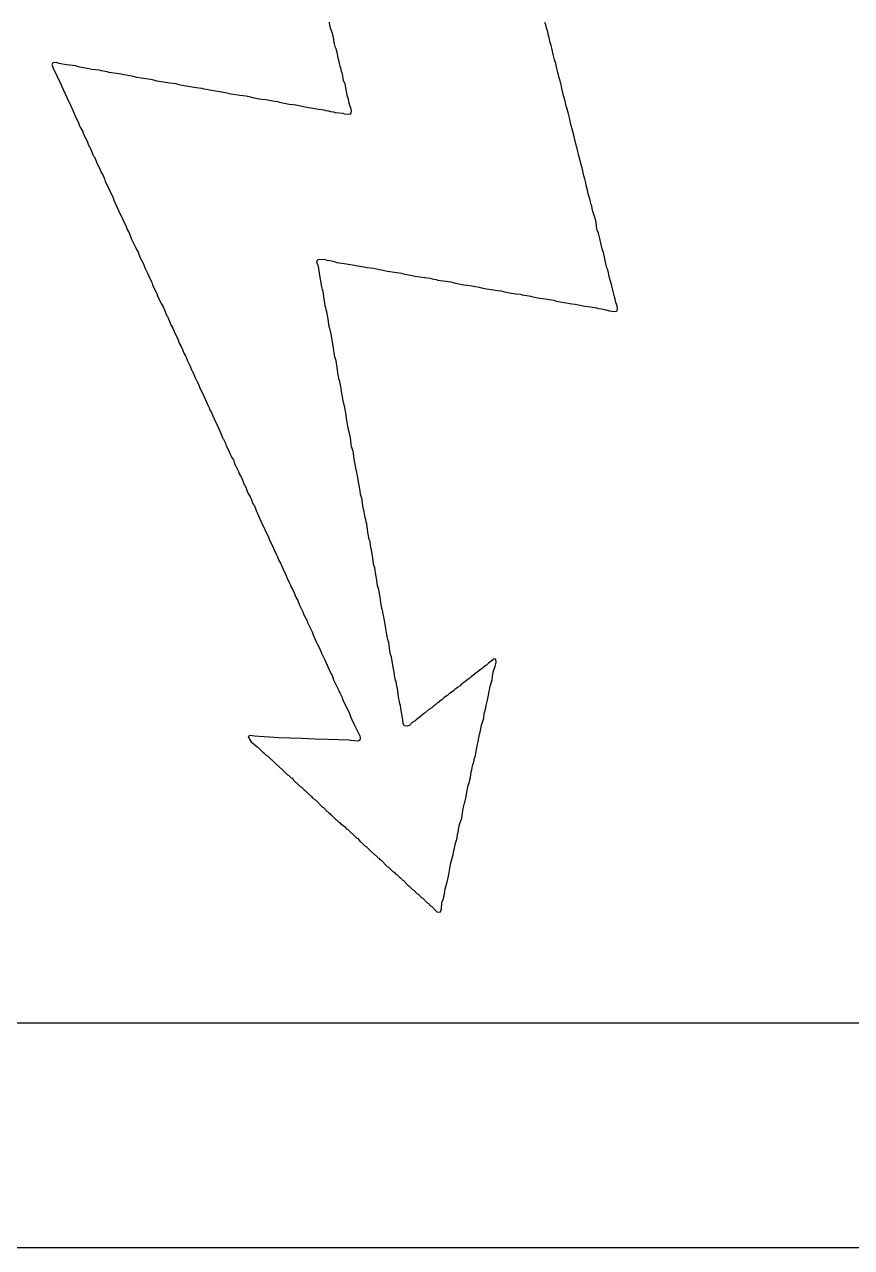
# Model space of a CAD drawing. Header units: inches. Extents: x -3 to 195, y 0 to 199.
# Drawn here: x 1.3907 to 1.4722, y 1.0504 to 1.1709 of the extents above; entities that cross this region are included whole.
import ezdxf

# ---------------------------------------------------------------- set-up
doc = ezdxf.new("R2010")
doc.units = ezdxf.units.IN
doc.header["$MEASUREMENT"] = 0
doc.layers.add('Bottom Overlay', color=54, linetype='Continuous')

msp = doc.modelspace()

# ---------------------------------------------------------------- linework, layer by layer
at = {"layer": 'Bottom Overlay'}
for p, q in [((1.42069, 1.17115), (1.42073, 1.17084)), ((1.44203, 1.17089), (1.44196, 1.17113)), ((1.42073, 1.17084), (1.42082, 1.17049)), ((1.42082, 1.17049), (1.42091, 1.17027)), ((1.42091, 1.17027), (1.42104, 1.16982)), ((1.42104, 1.16982), (1.42111, 1.1694)), ((1.44212, 1.17058), (1.44203, 1.17089)), ((1.44223, 1.1702), (1.44212, 1.17058)), ((1.44232, 1.16985), (1.44223, 1.1702)), ((1.44236, 1.16963), (1.44232, 1.16985)), ((1.42111, 1.1694), (1.42115, 1.16918)), ((1.42115, 1.16918), (1.4212, 1.16901)), ((1.4212, 1.16901), (1.42126, 1.16876)), ((1.42126, 1.16876), (1.42135, 1.16854)), ((1.4424, 1.16945), (1.44236, 1.16963)), ((1.44247, 1.16916), (1.4424, 1.16945)), ((1.44256, 1.16885), (1.44247, 1.16916)), ((1.44267, 1.16847), (1.44256, 1.16885)), ((1.42135, 1.16854), (1.42144, 1.16819)), ((1.42144, 1.16819), (1.42151, 1.16781)), ((1.42151, 1.16781), (1.42155, 1.16763)), ((1.42155, 1.16763), (1.4216, 1.16741)), ((1.4216, 1.16741), (1.42169, 1.16706)), ((1.44278, 1.16797), (1.44267, 1.16847)), ((1.44291, 1.16743), (1.44278, 1.16797)), ((1.44302, 1.16706), (1.44291, 1.16743)), ((1.39344, 1.16715), (1.39337, 1.16695)), ((1.39337, 1.16695), (1.39342, 1.16681)), ((1.39342, 1.16681), (1.39353, 1.16653)), ((1.39379, 1.16719), (1.39344, 1.16715)), ((1.39353, 1.16653), (1.39386, 1.16588)), ((1.39408, 1.16708), (1.39379, 1.16719)), ((1.39426, 1.16704), (1.39408, 1.16708)), ((1.39461, 1.16699), (1.39426, 1.16704)), ((1.39484, 1.16695), (1.39461, 1.16699)), ((1.3957, 1.16684), (1.39484, 1.16695)), ((1.39588, 1.16679), (1.3957, 1.16684)), ((1.39612, 1.16673), (1.39588, 1.16679)), ((1.397, 1.16655), (1.39612, 1.16673)), ((1.39727, 1.1665), (1.397, 1.16655)), ((1.39767, 1.16646), (1.39727, 1.1665)), ((1.39802, 1.16642), (1.39767, 1.16646)), ((1.39824, 1.16637), (1.39802, 1.16642)), ((1.3986, 1.16628), (1.39824, 1.16637)), ((1.39882, 1.16624), (1.3986, 1.16628)), ((1.399, 1.16619), (1.39882, 1.16624)), ((1.40019, 1.16602), (1.399, 1.16619)), ((1.42169, 1.16706), (1.42175, 1.16681)), ((1.42175, 1.16681), (1.4218, 1.16664)), ((1.4218, 1.16664), (1.42188, 1.16633)), ((1.42188, 1.16633), (1.42193, 1.16615)), ((1.44311, 1.1667), (1.44302, 1.16706)), ((1.44318, 1.16633), (1.44311, 1.1667)), ((1.44322, 1.16615), (1.44318, 1.16633)), ((1.39386, 1.16588), (1.39391, 1.16571)), ((1.39391, 1.16571), (1.39422, 1.16513)), ((1.39422, 1.16513), (1.39435, 1.16482)), ((1.40046, 1.16597), (1.40019, 1.16602)), ((1.40068, 1.16593), (1.40046, 1.16597)), ((1.40105, 1.16586), (1.40068, 1.16593)), ((1.40123, 1.16582), (1.40105, 1.16586)), ((1.40128, 1.16582), (1.40123, 1.16582)), ((1.40139, 1.1658), (1.40128, 1.16582)), ((1.40174, 1.16571), (1.40139, 1.1658)), ((1.40216, 1.16564), (1.40174, 1.16571)), ((1.40309, 1.16551), (1.40216, 1.16564)), ((1.40327, 1.16546), (1.40309, 1.16551)), ((1.40351, 1.1654), (1.40327, 1.16546)), ((1.40369, 1.16535), (1.40351, 1.1654)), ((1.40395, 1.16531), (1.40369, 1.16535)), ((1.405, 1.16515), (1.40395, 1.16531)), ((1.40561, 1.16507), (1.405, 1.16515)), ((1.40579, 1.16502), (1.40561, 1.16507)), ((1.40604, 1.16495), (1.40579, 1.16502)), ((1.42193, 1.16615), (1.422, 1.16586)), ((1.422, 1.16586), (1.42204, 1.1656)), ((1.42204, 1.1656), (1.42208, 1.16542)), ((1.42208, 1.16542), (1.42222, 1.16507)), ((1.42222, 1.16507), (1.42226, 1.16489)), ((1.44331, 1.16584), (1.44322, 1.16615)), ((1.44336, 1.16566), (1.44331, 1.16584)), ((1.44351, 1.16515), (1.44336, 1.16566)), ((1.44364, 1.16449), (1.44351, 1.16515)), ((1.39435, 1.16482), (1.39446, 1.16453)), ((1.39446, 1.16453), (1.3947, 1.16403)), ((1.3947, 1.16403), (1.39484, 1.16372)), ((1.40621, 1.16491), (1.40604, 1.16495)), ((1.40679, 1.16482), (1.40621, 1.16491)), ((1.40759, 1.16469), (1.40679, 1.16482)), ((1.40814, 1.16462), (1.40759, 1.16469)), ((1.40838, 1.16456), (1.40814, 1.16462)), ((1.40856, 1.16451), (1.40838, 1.16456)), ((1.40878, 1.16447), (1.40856, 1.16451)), ((1.40905, 1.16442), (1.40878, 1.16447)), ((1.40993, 1.16429), (1.40905, 1.16442)), ((1.41046, 1.1642), (1.40993, 1.16429)), ((1.41099, 1.16407), (1.41046, 1.1642)), ((1.41122, 1.16403), (1.41099, 1.16407)), ((1.41172, 1.16396), (1.41122, 1.16403)), ((1.4119, 1.16391), (1.41172, 1.16396)), ((1.4125, 1.16385), (1.4119, 1.16391)), ((1.41294, 1.16376), (1.4125, 1.16385)), ((1.42226, 1.16489), (1.4223, 1.16467)), ((1.4223, 1.16467), (1.42239, 1.16414)), ((1.42239, 1.16414), (1.42244, 1.16396)), ((1.42244, 1.16396), (1.42255, 1.16358)), ((1.44371, 1.1642), (1.44364, 1.16449)), ((1.44375, 1.16403), (1.44371, 1.1642)), ((1.44395, 1.16338), (1.44375, 1.16403)), ((1.39484, 1.16372), (1.39519, 1.16296)), ((1.39519, 1.16296), (1.39545, 1.16239)), ((1.4133, 1.16367), (1.41294, 1.16376)), ((1.41363, 1.1636), (1.4133, 1.16367)), ((1.4138, 1.16356), (1.41363, 1.1636)), ((1.4144, 1.16349), (1.4138, 1.16356)), ((1.41535, 1.16334), (1.4144, 1.16349)), ((1.41566, 1.16329), (1.41535, 1.16334)), ((1.41584, 1.16325), (1.41566, 1.16329)), ((1.41609, 1.16318), (1.41584, 1.16325)), ((1.41626, 1.16314), (1.41609, 1.16318)), ((1.41675, 1.16305), (1.41626, 1.16314)), ((1.41715, 1.16301), (1.41675, 1.16305)), ((1.41741, 1.16296), (1.41715, 1.16301)), ((1.41786, 1.16287), (1.41741, 1.16296)), ((1.41803, 1.16283), (1.41786, 1.16287)), ((1.41848, 1.16274), (1.41803, 1.16283)), ((1.4189, 1.16267), (1.41848, 1.16274)), ((1.41907, 1.16263), (1.4189, 1.16267)), ((1.41967, 1.16256), (1.41907, 1.16263)), ((1.4202, 1.16248), (1.41967, 1.16256)), ((1.42255, 1.16358), (1.42261, 1.16334)), ((1.42261, 1.16334), (1.4227, 1.16298)), ((1.4227, 1.16298), (1.42281, 1.16261)), ((1.42281, 1.16261), (1.42286, 1.16243)), ((1.44406, 1.16287), (1.44395, 1.16338)), ((1.44411, 1.1627), (1.44406, 1.16287)), ((1.44429, 1.16212), (1.44411, 1.1627)), ((1.39545, 1.16239), (1.39563, 1.16199)), ((1.39563, 1.16199), (1.39599, 1.16124)), ((1.42038, 1.16243), (1.4202, 1.16248)), ((1.42067, 1.16237), (1.42038, 1.16243)), ((1.42084, 1.16232), (1.42067, 1.16237)), ((1.42115, 1.16228), (1.42084, 1.16232)), ((1.42133, 1.16223), (1.42115, 1.16228)), ((1.42164, 1.16219), (1.42133, 1.16223)), ((1.42208, 1.16214), (1.42164, 1.16219)), ((1.42222, 1.1621), (1.42208, 1.16214)), ((1.42257, 1.16206), (1.42222, 1.1621)), ((1.42275, 1.1621), (1.42257, 1.16206)), ((1.42281, 1.16217), (1.42275, 1.1621)), ((1.42286, 1.16243), (1.42281, 1.16217)), ((1.44442, 1.16159), (1.44429, 1.16212)), ((1.44451, 1.16106), (1.44442, 1.16159)), ((1.39599, 1.16124), (1.3961, 1.16095)), ((1.3961, 1.16095), (1.39616, 1.16079)), ((1.39616, 1.16079), (1.39638, 1.16044)), ((1.39638, 1.16044), (1.39645, 1.1602)), ((1.39645, 1.1602), (1.39654, 1.15997)), ((1.4446, 1.16075), (1.44451, 1.16106)), ((1.44471, 1.16037), (1.4446, 1.16075)), ((1.44479, 1.16002), (1.44471, 1.16037)), ((1.39654, 1.15997), (1.39683, 1.15942)), ((1.39683, 1.15942), (1.39694, 1.15913)), ((1.39694, 1.15913), (1.39703, 1.15891)), ((1.44486, 1.15973), (1.44479, 1.16002)), ((1.44504, 1.15902), (1.44486, 1.15973)), ((1.44513, 1.15871), (1.44504, 1.15902)), ((1.39703, 1.15891), (1.39709, 1.15885)), ((1.39709, 1.15885), (1.39714, 1.15876)), ((1.39714, 1.15876), (1.39727, 1.15845)), ((1.39727, 1.15845), (1.39742, 1.15803)), ((1.39742, 1.15803), (1.39754, 1.15792)), ((1.39754, 1.15792), (1.39767, 1.15761)), ((1.44517, 1.15854), (1.44513, 1.15871)), ((1.44524, 1.15829), (1.44517, 1.15854)), ((1.44528, 1.15807), (1.44524, 1.15829)), ((1.44535, 1.15778), (1.44528, 1.15807)), ((1.44539, 1.15761), (1.44535, 1.15778)), ((1.39767, 1.15761), (1.39782, 1.15719)), ((1.39782, 1.15719), (1.39811, 1.15663)), ((1.39811, 1.15663), (1.39822, 1.15634)), ((1.44557, 1.15699), (1.44539, 1.15761)), ((1.44561, 1.15681), (1.44557, 1.15699)), ((1.4457, 1.1565), (1.44561, 1.15681)), ((1.39822, 1.15634), (1.39838, 1.1561)), ((1.39838, 1.1561), (1.39855, 1.1557)), ((1.39855, 1.1557), (1.39862, 1.15546)), ((1.39862, 1.15546), (1.39882, 1.15508)), ((1.44575, 1.15619), (1.4457, 1.1565)), ((1.44579, 1.15601), (1.44575, 1.15619)), ((1.44588, 1.1557), (1.44579, 1.15601)), ((1.44599, 1.15533), (1.44588, 1.1557)), ((1.39882, 1.15508), (1.39904, 1.1546)), ((1.39904, 1.1546), (1.39939, 1.15384)), ((1.44603, 1.1551), (1.44599, 1.15533)), ((1.44614, 1.1546), (1.44603, 1.1551)), ((1.44623, 1.15424), (1.44614, 1.1546)), ((1.44632, 1.15393), (1.44623, 1.15424)), ((1.39939, 1.15384), (1.39948, 1.15362)), ((1.39948, 1.15362), (1.39959, 1.15333)), ((1.39959, 1.15333), (1.39993, 1.1526)), ((1.44637, 1.15375), (1.44632, 1.15393)), ((1.44645, 1.15344), (1.44637, 1.15375)), ((1.44652, 1.1532), (1.44645, 1.15344)), ((1.44657, 1.15302), (1.44652, 1.1532)), ((1.44661, 1.1528), (1.44657, 1.15302)), ((1.39993, 1.1526), (1.40032, 1.15176)), ((1.40032, 1.15176), (1.40068, 1.15101)), ((1.44668, 1.15251), (1.44661, 1.1528)), ((1.4469, 1.15181), (1.44668, 1.15251)), ((1.44699, 1.15145), (1.4469, 1.15181)), ((1.40068, 1.15101), (1.40079, 1.15072)), ((1.40079, 1.15072), (1.40099, 1.15039)), ((1.44703, 1.15101), (1.44699, 1.15145)), ((1.44712, 1.15066), (1.44703, 1.15101)), ((1.44723, 1.15037), (1.44712, 1.15066)), ((1.40099, 1.15039), (1.40119, 1.14984)), ((1.40119, 1.14984), (1.40152, 1.14919)), ((1.44736, 1.14984), (1.44723, 1.15037)), ((1.44745, 1.14939), (1.44736, 1.14984)), ((1.44763, 1.14869), (1.44745, 1.14939)), ((1.40152, 1.14919), (1.40163, 1.14891)), ((1.40163, 1.14891), (1.4017, 1.14875)), ((1.4017, 1.14875), (1.40187, 1.14849)), ((1.40187, 1.14849), (1.40207, 1.14793)), ((1.44772, 1.14846), (1.44763, 1.14869)), ((1.44776, 1.14829), (1.44772, 1.14846)), ((1.44783, 1.148), (1.44776, 1.14829)), ((1.40207, 1.14793), (1.40232, 1.14747)), ((1.40232, 1.14747), (1.40241, 1.14725)), ((1.40241, 1.14725), (1.40252, 1.14696)), ((1.40252, 1.14696), (1.4028, 1.14641)), ((1.41949, 1.14751), (1.41954, 1.14769)), ((1.41954, 1.14733), (1.41949, 1.14751)), ((1.41954, 1.14769), (1.4196, 1.14776)), ((1.41965, 1.14709), (1.41954, 1.14733)), ((1.4196, 1.14776), (1.41978, 1.1478)), ((1.41969, 1.14665), (1.41965, 1.14709)), ((1.41978, 1.1478), (1.42031, 1.14776)), ((1.42031, 1.14776), (1.42045, 1.14771)), ((1.42045, 1.14771), (1.42076, 1.14767)), ((1.42076, 1.14767), (1.42104, 1.1476)), ((1.42104, 1.1476), (1.42129, 1.14753)), ((1.42129, 1.14753), (1.42146, 1.14749)), ((1.42146, 1.14749), (1.42239, 1.14736)), ((1.42239, 1.14736), (1.42257, 1.14731)), ((1.42257, 1.14731), (1.42299, 1.14725)), ((1.42299, 1.14725), (1.42352, 1.14716)), ((1.42352, 1.14716), (1.4237, 1.14711)), ((1.4237, 1.14711), (1.42392, 1.14707)), ((1.42392, 1.14707), (1.42445, 1.14698)), ((1.42445, 1.14698), (1.42505, 1.14691)), ((1.42505, 1.14691), (1.42523, 1.14687)), ((1.44787, 1.14782), (1.44783, 1.148)), ((1.44792, 1.14751), (1.44787, 1.14782)), ((1.448, 1.1472), (1.44792, 1.14751)), ((1.44807, 1.14696), (1.448, 1.1472)), ((1.44816, 1.14674), (1.44807, 1.14696)), ((1.4028, 1.14641), (1.40291, 1.14612)), ((1.40291, 1.14612), (1.40316, 1.14565)), ((1.41974, 1.14643), (1.41969, 1.14665)), ((1.4198, 1.14601), (1.41974, 1.14643)), ((1.41985, 1.14583), (1.4198, 1.14601)), ((1.41998, 1.14508), (1.41985, 1.14583)), ((1.42523, 1.14687), (1.42565, 1.1468)), ((1.42565, 1.1468), (1.42587, 1.14676)), ((1.42587, 1.14676), (1.4264, 1.14663)), ((1.4264, 1.14663), (1.42667, 1.14658)), ((1.42667, 1.14658), (1.42782, 1.14641)), ((1.42782, 1.14641), (1.42799, 1.14636)), ((1.42799, 1.14636), (1.42888, 1.14618)), ((1.42888, 1.14618), (1.42914, 1.14614)), ((1.42914, 1.14614), (1.43061, 1.14592)), ((1.43061, 1.14592), (1.43083, 1.14587)), ((1.43083, 1.14587), (1.431, 1.14583)), ((1.431, 1.14583), (1.43123, 1.14579)), ((1.43123, 1.14579), (1.4314, 1.14574)), ((1.4314, 1.14574), (1.43162, 1.1457)), ((1.43162, 1.1457), (1.43222, 1.14563)), ((1.44823, 1.14645), (1.44816, 1.14674)), ((1.44827, 1.14627), (1.44823, 1.14645)), ((1.44831, 1.14596), (1.44827, 1.14627)), ((1.44851, 1.14532), (1.44831, 1.14596)), ((1.40316, 1.14565), (1.40325, 1.14543)), ((1.40325, 1.14543), (1.40329, 1.14525)), ((1.40329, 1.14525), (1.40369, 1.14441)), ((1.42005, 1.14483), (1.41998, 1.14508)), ((1.42009, 1.14461), (1.42005, 1.14483)), ((1.42014, 1.14435), (1.42009, 1.14461)), ((1.43222, 1.14563), (1.43269, 1.14556)), ((1.43269, 1.14556), (1.43291, 1.14552)), ((1.43291, 1.14552), (1.43315, 1.14545)), ((1.43315, 1.14545), (1.43346, 1.14536)), ((1.43346, 1.14536), (1.43377, 1.14532)), ((1.43377, 1.14532), (1.43395, 1.14528)), ((1.43395, 1.14528), (1.43455, 1.14521)), ((1.43455, 1.14521), (1.43512, 1.14512)), ((1.43512, 1.14512), (1.43548, 1.14503)), ((1.43548, 1.14503), (1.43572, 1.14497)), ((1.43572, 1.14497), (1.43603, 1.14492)), ((1.43603, 1.14492), (1.43621, 1.14488)), ((1.43621, 1.14488), (1.43667, 1.14481)), ((1.43667, 1.14481), (1.43689, 1.14477)), ((1.43689, 1.14477), (1.43725, 1.14472)), ((1.43725, 1.14472), (1.43764, 1.14468)), ((1.43764, 1.14468), (1.43787, 1.14463)), ((1.43787, 1.14463), (1.43804, 1.14459)), ((1.43804, 1.14459), (1.43829, 1.14452)), ((1.43829, 1.14452), (1.43846, 1.14448)), ((1.44867, 1.14463), (1.44851, 1.14532)), ((1.4488, 1.1441), (1.44867, 1.14463)), ((1.40369, 1.14441), (1.40378, 1.14419)), ((1.40378, 1.14419), (1.40413, 1.14344)), ((1.40413, 1.14344), (1.40435, 1.14304)), ((1.42027, 1.14346), (1.42014, 1.14435)), ((1.42031, 1.1432), (1.42027, 1.14346)), ((1.43846, 1.14448), (1.43908, 1.14439)), ((1.43908, 1.14439), (1.43953, 1.14435)), ((1.43953, 1.14435), (1.4397, 1.1443)), ((1.4397, 1.1443), (1.44017, 1.14424)), ((1.44017, 1.14424), (1.44052, 1.14415)), ((1.44052, 1.14415), (1.44077, 1.14408)), ((1.44077, 1.14408), (1.44108, 1.14404)), ((1.44108, 1.14404), (1.44125, 1.14399)), ((1.44125, 1.14399), (1.44176, 1.14393)), ((1.44176, 1.14393), (1.44282, 1.14375)), ((1.44282, 1.14375), (1.44307, 1.14368)), ((1.44307, 1.14368), (1.44325, 1.14364)), ((1.44325, 1.14364), (1.44386, 1.14355)), ((1.44386, 1.14355), (1.44462, 1.14342)), ((1.44462, 1.14342), (1.44493, 1.14337)), ((1.44493, 1.14337), (1.4451, 1.14333)), ((1.4451, 1.14333), (1.44588, 1.14317)), ((1.44887, 1.14386), (1.4488, 1.1441)), ((1.44893, 1.14353), (1.44887, 1.14386)), ((1.44907, 1.14322), (1.44893, 1.14353)), ((1.40435, 1.14304), (1.40449, 1.14273)), ((1.40449, 1.14273), (1.4046, 1.14244)), ((1.4046, 1.14244), (1.40469, 1.14222)), ((1.40469, 1.14222), (1.40475, 1.14216)), ((1.40475, 1.14216), (1.40493, 1.14176)), ((1.42036, 1.14302), (1.42031, 1.1432)), ((1.4204, 1.1428), (1.42036, 1.14302)), ((1.42045, 1.14262), (1.4204, 1.1428)), ((1.4206, 1.14193), (1.42045, 1.14262)), ((1.44588, 1.14317), (1.44648, 1.14311)), ((1.44648, 1.14311), (1.44665, 1.14306)), ((1.44665, 1.14306), (1.44703, 1.143)), ((1.44703, 1.143), (1.44725, 1.14295)), ((1.44725, 1.14295), (1.44752, 1.14291)), ((1.44752, 1.14291), (1.44796, 1.14282)), ((1.44796, 1.14282), (1.44831, 1.14273)), ((1.44831, 1.14273), (1.44854, 1.14269)), ((1.44854, 1.14269), (1.44896, 1.14266)), ((1.44896, 1.14266), (1.44907, 1.14273)), ((1.44911, 1.14291), (1.44907, 1.14322)), ((1.44907, 1.14273), (1.44911, 1.14291)), ((1.40493, 1.14176), (1.40508, 1.14134)), ((1.40508, 1.14134), (1.40528, 1.141)), ((1.40528, 1.141), (1.40537, 1.14078)), ((1.42064, 1.14162), (1.4206, 1.14193)), ((1.42069, 1.14118), (1.42064, 1.14162)), ((1.42078, 1.14083), (1.42069, 1.14118)), ((1.40537, 1.14078), (1.40548, 1.1405)), ((1.40548, 1.1405), (1.40577, 1.13994)), ((1.40577, 1.13994), (1.40592, 1.13952)), ((1.42084, 1.14058), (1.42078, 1.14083)), ((1.42089, 1.14041), (1.42084, 1.14058)), ((1.42111, 1.13908), (1.42089, 1.14041)), ((1.40592, 1.13952), (1.40612, 1.13919)), ((1.40612, 1.13919), (1.40623, 1.1389)), ((1.40623, 1.1389), (1.40637, 1.13855)), ((1.40637, 1.13855), (1.40657, 1.13822)), ((1.42118, 1.13853), (1.42111, 1.13908)), ((1.42126, 1.13817), (1.42118, 1.13853)), ((1.40657, 1.13822), (1.40672, 1.13779)), ((1.40672, 1.13779), (1.40697, 1.13733)), ((1.40697, 1.13733), (1.40712, 1.13691)), ((1.42138, 1.13779), (1.42126, 1.13817)), ((1.42151, 1.13691), (1.42138, 1.13779)), ((1.40712, 1.13691), (1.40721, 1.13669)), ((1.40721, 1.13669), (1.40728, 1.13662)), ((1.40728, 1.13662), (1.4075, 1.13613)), ((1.4075, 1.13613), (1.40761, 1.13585)), ((1.42155, 1.13656), (1.42151, 1.13691)), ((1.4216, 1.13629), (1.42155, 1.13656)), ((1.42166, 1.136), (1.4216, 1.13629)), ((1.40761, 1.13585), (1.40767, 1.13578)), ((1.40767, 1.13578), (1.40772, 1.13569)), ((1.40772, 1.13569), (1.40785, 1.13538)), ((1.40785, 1.13538), (1.40796, 1.13509)), ((1.40796, 1.13509), (1.40825, 1.13454)), ((1.42173, 1.13576), (1.42166, 1.136)), ((1.42182, 1.1354), (1.42173, 1.13576)), ((1.42186, 1.13514), (1.42182, 1.1354)), ((1.42191, 1.13478), (1.42186, 1.13514)), ((1.40825, 1.13454), (1.40836, 1.13425)), ((1.40836, 1.13425), (1.40874, 1.13343)), ((1.422, 1.13425), (1.42191, 1.13478)), ((1.42204, 1.13408), (1.422, 1.13425)), ((1.42208, 1.13381), (1.42204, 1.13408)), ((1.42213, 1.13363), (1.42208, 1.13381)), ((1.40874, 1.13343), (1.40885, 1.13315)), ((1.40885, 1.13315), (1.40894, 1.13292)), ((1.40894, 1.13292), (1.409, 1.13286)), ((1.409, 1.13286), (1.40905, 1.13277)), ((1.40905, 1.13277), (1.40922, 1.13237)), ((1.42217, 1.13341), (1.42213, 1.13363)), ((1.42222, 1.13323), (1.42217, 1.13341)), ((1.42226, 1.13301), (1.42222, 1.13323)), ((1.42235, 1.13248), (1.42226, 1.13301)), ((1.42239, 1.13213), (1.42235, 1.13248)), ((1.40922, 1.13237), (1.40931, 1.13215)), ((1.40931, 1.13215), (1.40936, 1.13206)), ((1.40936, 1.13206), (1.40967, 1.1314)), ((1.40967, 1.1314), (1.41006, 1.13056)), ((1.42246, 1.13171), (1.42239, 1.13213)), ((1.4225, 1.13153), (1.42246, 1.13171)), ((1.42255, 1.13122), (1.4225, 1.13153)), ((1.41006, 1.13056), (1.41022, 1.13014)), ((1.41022, 1.13014), (1.41029, 1.13007)), ((1.41029, 1.13007), (1.41046, 1.12967)), ((1.42261, 1.13098), (1.42255, 1.13122)), ((1.42266, 1.1308), (1.42261, 1.13098)), ((1.42273, 1.13051), (1.42266, 1.1308)), ((1.42277, 1.13038), (1.42273, 1.13051)), ((1.42281, 1.12998), (1.42277, 1.13038)), ((1.41046, 1.12967), (1.41053, 1.12943)), ((1.41053, 1.12943), (1.41075, 1.12907)), ((1.41075, 1.12907), (1.41095, 1.12861)), ((1.42286, 1.12954), (1.42281, 1.12998)), ((1.4229, 1.12936), (1.42286, 1.12954)), ((1.42299, 1.12905), (1.4229, 1.12936)), ((1.42304, 1.12887), (1.42299, 1.12905)), ((1.42308, 1.12874), (1.42304, 1.12887)), ((1.41095, 1.12861), (1.41104, 1.12839)), ((1.41104, 1.12839), (1.41108, 1.1283)), ((1.41108, 1.1283), (1.41126, 1.12803)), ((1.41126, 1.12803), (1.41133, 1.12779)), ((1.41133, 1.12779), (1.41146, 1.12744)), ((1.42312, 1.1283), (1.42308, 1.12874)), ((1.42317, 1.12812), (1.42312, 1.1283)), ((1.42335, 1.12706), (1.42317, 1.12812)), ((1.41146, 1.12744), (1.41153, 1.12737)), ((1.41153, 1.12737), (1.41157, 1.12728)), ((1.41157, 1.12728), (1.41175, 1.12688)), ((1.41175, 1.12688), (1.41183, 1.12666)), ((1.41183, 1.12666), (1.41201, 1.12635)), ((1.42341, 1.12682), (1.42335, 1.12706)), ((1.42346, 1.12664), (1.42341, 1.12682)), ((1.42354, 1.12611), (1.42346, 1.12664)), ((1.41201, 1.12635), (1.41214, 1.12604)), ((1.41214, 1.12604), (1.4123, 1.12562)), ((1.4123, 1.12562), (1.41237, 1.12555)), ((1.41237, 1.12555), (1.4125, 1.12524)), ((1.4125, 1.12524), (1.41261, 1.12496)), ((1.42361, 1.12569), (1.42354, 1.12611)), ((1.42366, 1.12551), (1.42361, 1.12569)), ((1.42374, 1.12498), (1.42366, 1.12551)), ((1.41261, 1.12496), (1.4127, 1.12473)), ((1.4127, 1.12473), (1.4129, 1.1244)), ((1.4129, 1.1244), (1.41299, 1.12418)), ((1.41299, 1.12418), (1.4131, 1.12389)), ((1.42379, 1.12467), (1.42374, 1.12498)), ((1.42385, 1.12442), (1.42379, 1.12467)), ((1.4239, 1.12425), (1.42385, 1.12442)), ((1.42399, 1.12381), (1.4239, 1.12425)), ((1.4131, 1.12389), (1.41319, 1.12367)), ((1.41319, 1.12367), (1.4133, 1.12356)), ((1.4133, 1.12356), (1.41343, 1.12325)), ((1.41343, 1.12325), (1.41354, 1.12296)), ((1.41354, 1.12296), (1.41363, 1.12274)), ((1.42405, 1.12325), (1.42399, 1.12381)), ((1.4241, 1.12307), (1.42405, 1.12325)), ((1.42419, 1.12254), (1.4241, 1.12307)), ((1.41363, 1.12274), (1.41396, 1.12201)), ((1.41396, 1.12201), (1.41436, 1.12117)), ((1.42423, 1.12237), (1.42419, 1.12254)), ((1.4243, 1.12212), (1.42423, 1.12237)), ((1.42434, 1.1219), (1.4243, 1.12212)), ((1.42439, 1.12172), (1.42434, 1.1219)), ((1.42443, 1.12146), (1.42439, 1.12172)), ((1.41436, 1.12117), (1.41471, 1.12042)), ((1.41471, 1.12042), (1.41482, 1.12013)), ((1.4245, 1.12091), (1.42443, 1.12146)), ((1.42454, 1.12073), (1.4245, 1.12091)), ((1.42463, 1.1202), (1.42454, 1.12073)), ((1.41482, 1.12013), (1.41511, 1.11958)), ((1.41511, 1.11958), (1.41527, 1.11916)), ((1.42472, 1.11998), (1.42463, 1.1202)), ((1.42476, 1.11962), (1.42472, 1.11998)), ((1.42481, 1.11944), (1.42476, 1.11962)), ((1.42485, 1.11913), (1.42481, 1.11944)), ((1.41527, 1.11916), (1.41551, 1.11869)), ((1.41551, 1.11869), (1.4156, 1.11847)), ((1.4156, 1.11847), (1.41571, 1.11818)), ((1.41571, 1.11818), (1.41591, 1.11785)), ((1.42489, 1.11896), (1.42485, 1.11913)), ((1.42498, 1.11834), (1.42489, 1.11896)), ((1.42507, 1.11781), (1.42498, 1.11834)), ((1.41591, 1.11785), (1.416, 1.11763)), ((1.416, 1.11763), (1.41611, 1.11734)), ((1.41611, 1.11734), (1.41639, 1.11679)), ((1.41639, 1.11679), (1.41655, 1.11637)), ((1.42514, 1.11756), (1.42507, 1.11781)), ((1.42518, 1.11739), (1.42514, 1.11756)), ((1.42523, 1.11716), (1.42518, 1.11739)), ((1.42527, 1.1169), (1.42523, 1.11716)), ((1.42538, 1.11617), (1.42527, 1.1169)), ((1.41655, 1.11637), (1.41679, 1.1159)), ((1.41679, 1.1159), (1.41688, 1.11568)), ((1.41688, 1.11568), (1.41693, 1.1155)), ((1.42547, 1.11564), (1.42538, 1.11617)), ((1.42551, 1.11546), (1.42547, 1.11564)), ((1.41693, 1.1155), (1.4171, 1.11524)), ((1.4171, 1.11524), (1.41724, 1.11493)), ((1.41724, 1.11493), (1.41739, 1.11451)), ((1.41739, 1.11451), (1.41759, 1.11418)), ((1.42558, 1.11522), (1.42551, 1.11546)), ((1.42563, 1.11504), (1.42558, 1.11522)), ((1.42571, 1.11455), (1.42563, 1.11504)), ((1.42576, 1.1142), (1.42571, 1.11455)), ((1.41759, 1.11418), (1.41777, 1.11373)), ((1.41777, 1.11373), (1.41808, 1.11307)), ((1.42589, 1.1134), (1.42576, 1.1142)), ((1.42598, 1.11305), (1.42589, 1.1134)), ((1.41808, 1.11307), (1.41819, 1.11278)), ((1.41819, 1.11278), (1.41848, 1.11223)), ((1.41848, 1.11223), (1.41856, 1.11201)), ((1.41856, 1.11201), (1.41901, 1.11108)), ((1.42602, 1.11283), (1.42598, 1.11305)), ((1.42607, 1.11256), (1.42602, 1.11283)), ((1.42611, 1.11238), (1.42607, 1.11256)), ((1.4262, 1.11185), (1.42611, 1.11238)), ((1.41901, 1.11108), (1.41912, 1.11079)), ((1.41912, 1.11079), (1.41936, 1.11028)), ((1.42625, 1.11163), (1.4262, 1.11185)), ((1.42638, 1.11083), (1.42625, 1.11163)), ((1.42642, 1.11066), (1.42638, 1.11083)), ((1.41936, 1.11028), (1.41947, 1.10999)), ((1.41947, 1.10999), (1.41956, 1.10977)), ((1.41956, 1.10977), (1.41963, 1.1097)), ((1.41963, 1.1097), (1.4198, 1.10931)), ((1.42651, 1.11021), (1.42642, 1.11066)), ((1.42656, 1.11004), (1.42651, 1.11021)), ((1.4266, 1.10977), (1.42656, 1.11004)), ((1.42667, 1.10922), (1.4266, 1.10977)), ((1.4198, 1.10931), (1.41989, 1.10909)), ((1.41989, 1.10909), (1.41994, 1.109)), ((1.41994, 1.109), (1.42025, 1.10833)), ((1.42675, 1.10886), (1.42667, 1.10922)), ((1.42682, 1.10862), (1.42675, 1.10886)), ((1.42695, 1.10778), (1.42682, 1.10862)), ((1.43687, 1.1084), (1.43674, 1.10827)), ((1.43705, 1.10844), (1.43687, 1.1084)), ((1.43711, 1.10838), (1.43705, 1.10844)), ((1.43716, 1.10811), (1.43711, 1.10838)), ((1.42025, 1.10833), (1.4206, 1.10758)), ((1.4206, 1.10758), (1.42078, 1.10714)), ((1.42709, 1.10712), (1.42695, 1.10778)), ((1.43567, 1.10742), (1.43528, 1.10712)), ((1.43576, 1.10747), (1.43567, 1.10742)), ((1.43587, 1.10758), (1.43576, 1.10747)), ((1.43612, 1.10778), (1.43587, 1.10758)), ((1.43621, 1.10782), (1.43612, 1.10778)), ((1.43641, 1.10802), (1.43621, 1.10782)), ((1.43665, 1.10822), (1.43641, 1.10802)), ((1.43674, 1.10827), (1.43665, 1.10822)), ((1.43687, 1.10712), (1.43691, 1.10734)), ((1.43691, 1.10734), (1.43705, 1.10769)), ((1.43705, 1.10769), (1.43711, 1.10793)), ((1.43711, 1.10793), (1.43716, 1.10811)), ((1.42078, 1.10714), (1.42082, 1.10705)), ((1.42082, 1.10705), (1.421, 1.10678)), ((1.421, 1.10678), (1.42104, 1.10661)), ((1.42104, 1.10661), (1.42113, 1.10638)), ((1.42113, 1.10638), (1.42157, 1.10545)), ((1.42713, 1.10685), (1.42709, 1.10712)), ((1.42717, 1.10663), (1.42713, 1.10685)), ((1.42724, 1.10634), (1.42717, 1.10663)), ((1.42733, 1.10603), (1.42724, 1.10634)), ((1.42737, 1.10572), (1.42733, 1.10603)), ((1.43395, 1.1061), (1.4337, 1.1059)), ((1.43404, 1.10614), (1.43395, 1.1061)), ((1.4341, 1.10621), (1.43404, 1.10614)), ((1.43435, 1.10641), (1.4341, 1.10621)), ((1.43457, 1.10654), (1.43435, 1.10641)), ((1.43472, 1.10669), (1.43457, 1.10654)), ((1.43528, 1.10712), (1.43472, 1.10669)), ((1.43656, 1.10574), (1.43676, 1.10638)), ((1.43676, 1.10638), (1.4368, 1.10669)), ((1.4368, 1.10669), (1.43687, 1.10712)), ((1.42157, 1.10545), (1.42169, 1.10517)), ((1.42169, 1.10517), (1.42175, 1.1051)), ((1.42175, 1.1051), (1.42193, 1.1047)), ((1.42742, 1.10554), (1.42737, 1.10572)), ((1.42748, 1.10495), (1.42742, 1.10554)), ((1.42757, 1.1045), (1.42748, 1.10495)), ((1.43231, 1.10481), (1.432, 1.10459)), ((1.4324, 1.10486), (1.43231, 1.10481)), ((1.43253, 1.10499), (1.4324, 1.10486)), ((1.43293, 1.1053), (1.43253, 1.10499)), ((1.43302, 1.10534), (1.43293, 1.1053)), ((1.43308, 1.10541), (1.43302, 1.10534)), ((1.43333, 1.10561), (1.43308, 1.10541)), ((1.43342, 1.10565), (1.43333, 1.10561)), ((1.43351, 1.10574), (1.43342, 1.10565)), ((1.43359, 1.10579), (1.43351, 1.10574)), ((1.4337, 1.1059), (1.43359, 1.10579)), ((1.43636, 1.1047), (1.43647, 1.10526)), ((1.43647, 1.10526), (1.43652, 1.10552)), ((1.43652, 1.10552), (1.43656, 1.10574)), ((1.42193, 1.1047), (1.42204, 1.10441)), ((1.42204, 1.10441), (1.42268, 1.10306)), ((1.42762, 1.10424), (1.42757, 1.1045)), ((1.42766, 1.10402), (1.42762, 1.10424)), ((1.42771, 1.10384), (1.42766, 1.10402)), ((1.42775, 1.10357), (1.42771, 1.10384)), ((1.42779, 1.10335), (1.42775, 1.10357)), ((1.43081, 1.10362), (1.4305, 1.10344)), ((1.43098, 1.10379), (1.43081, 1.10362)), ((1.43107, 1.10384), (1.43098, 1.10379)), ((1.43116, 1.10393), (1.43107, 1.10384)), ((1.43125, 1.10397), (1.43116, 1.10393)), ((1.43138, 1.1041), (1.43125, 1.10397)), ((1.43147, 1.10415), (1.43138, 1.1041)), ((1.43154, 1.10422), (1.43147, 1.10415)), ((1.43178, 1.10441), (1.43154, 1.10422)), ((1.43187, 1.10446), (1.43178, 1.10441)), ((1.432, 1.10459), (1.43187, 1.10446)), ((1.43603, 1.10326), (1.43612, 1.10362)), ((1.43612, 1.10362), (1.43616, 1.10384)), ((1.43616, 1.10384), (1.43627, 1.10422)), ((1.43627, 1.10422), (1.43632, 1.10453)), ((1.43632, 1.10453), (1.43636, 1.1047)), ((1.42268, 1.10306), (1.42277, 1.10284)), ((1.42277, 1.10284), (1.4229, 1.10253)), ((1.4229, 1.10253), (1.42317, 1.10196)), ((1.42788, 1.10282), (1.42779, 1.10335)), ((1.42795, 1.1024), (1.42788, 1.10282)), ((1.42799, 1.10209), (1.42795, 1.1024)), ((1.42917, 1.10233), (1.42886, 1.10216)), ((1.42926, 1.10242), (1.42917, 1.10233)), ((1.42965, 1.10273), (1.42926, 1.10242)), ((1.42974, 1.10278), (1.42965, 1.10273)), ((1.42996, 1.103), (1.42974, 1.10278)), ((1.43005, 1.10304), (1.42996, 1.103)), ((1.43014, 1.10313), (1.43005, 1.10304)), ((1.43023, 1.10317), (1.43014, 1.10313)), ((1.4305, 1.10344), (1.43023, 1.10317)), ((1.43572, 1.10189), (1.43587, 1.1024)), ((1.43587, 1.1024), (1.43592, 1.10258)), ((1.43592, 1.10258), (1.43598, 1.10304)), ((1.43598, 1.10304), (1.43603, 1.10326)), ((1.42317, 1.10196), (1.4237, 1.10085)), ((1.42804, 1.10191), (1.42799, 1.10209)), ((1.4281, 1.10185), (1.42804, 1.10191)), ((1.42841, 1.1018), (1.4281, 1.10185)), ((1.42864, 1.10189), (1.42841, 1.1018)), ((1.4287, 1.10196), (1.42864, 1.10189)), ((1.42875, 1.10205), (1.4287, 1.10196)), ((1.42886, 1.10216), (1.42875, 1.10205)), ((1.43552, 1.10103), (1.43556, 1.1012)), ((1.43556, 1.1012), (1.43563, 1.10154)), ((1.43563, 1.10154), (1.43572, 1.10189)), ((1.41283, 1.10087), (1.41272, 1.10076)), ((1.41272, 1.10076), (1.41294, 1.10036)), ((1.41312, 1.10085), (1.41283, 1.10087)), ((1.41294, 1.10036), (1.41305, 1.10021)), ((1.41305, 1.10021), (1.41314, 1.10016)), ((1.41334, 1.10081), (1.41312, 1.10085)), ((1.41314, 1.10016), (1.41338, 1.09997)), ((1.41427, 1.10076), (1.41334, 1.10081)), ((1.41338, 1.09997), (1.41358, 1.09977)), ((1.4148, 1.10072), (1.41427, 1.10076)), ((1.41569, 1.10067), (1.4148, 1.10072)), ((1.41799, 1.10058), (1.41569, 1.10067)), ((1.41932, 1.10054), (1.41799, 1.10058)), ((1.42056, 1.1005), (1.41932, 1.10054)), ((1.42266, 1.10043), (1.42056, 1.1005)), ((1.42279, 1.10039), (1.42266, 1.10043)), ((1.4235, 1.10034), (1.42279, 1.10039)), ((1.4237, 1.10041), (1.4235, 1.10034)), ((1.4237, 1.10085), (1.42374, 1.10067)), ((1.42374, 1.10067), (1.4237, 1.10041)), ((1.43523, 1.09968), (1.43532, 1.10003)), ((1.43532, 1.10003), (1.43539, 1.10028)), ((1.43539, 1.10028), (1.43552, 1.10103)), ((1.41358, 1.09977), (1.41367, 1.09972)), ((1.41367, 1.09972), (1.41416, 1.09923)), ((1.41416, 1.09923), (1.41425, 1.09919)), ((1.41425, 1.09919), (1.41451, 1.09892)), ((1.41451, 1.09892), (1.4146, 1.09888)), ((1.4146, 1.09888), (1.41496, 1.09853)), ((1.43503, 1.09864), (1.4351, 1.09892)), ((1.4351, 1.09892), (1.43514, 1.09915)), ((1.43514, 1.09915), (1.43523, 1.09968)), ((1.41496, 1.09853), (1.41504, 1.09848)), ((1.41504, 1.09848), (1.41549, 1.09804)), ((1.41549, 1.09804), (1.41558, 1.098)), ((1.41558, 1.098), (1.41628, 1.09729)), ((1.4347, 1.09729), (1.43475, 1.09751)), ((1.43475, 1.09751), (1.43479, 1.09769)), ((1.43479, 1.09769), (1.43483, 1.09791)), ((1.43483, 1.09791), (1.43494, 1.09828)), ((1.43494, 1.09828), (1.43503, 1.09864)), ((1.41628, 1.09729), (1.41637, 1.09724)), ((1.41637, 1.09724), (1.41659, 1.09702)), ((1.41659, 1.09702), (1.41668, 1.09698)), ((1.41668, 1.09698), (1.41695, 1.09671)), ((1.41695, 1.09671), (1.41704, 1.09667)), ((1.41704, 1.09667), (1.41715, 1.09656)), ((1.41715, 1.09656), (1.41719, 1.09647)), ((1.41719, 1.09647), (1.41735, 1.09631)), ((1.41735, 1.09631), (1.41744, 1.09627)), ((1.43444, 1.09614), (1.43452, 1.09636)), ((1.43452, 1.09636), (1.43457, 1.09653)), ((1.43457, 1.09653), (1.43461, 1.09676)), ((1.43461, 1.09676), (1.4347, 1.09729)), ((1.41744, 1.09627), (1.41783, 1.09587)), ((1.41783, 1.09587), (1.41792, 1.09583)), ((1.41792, 1.09583), (1.41823, 1.09552)), ((1.41823, 1.09552), (1.41832, 1.09547)), ((1.41832, 1.09547), (1.41881, 1.09498)), ((1.43419, 1.09487), (1.43426, 1.09529)), ((1.43426, 1.09529), (1.43439, 1.09596)), ((1.43439, 1.09596), (1.43444, 1.09614)), ((1.41881, 1.09498), (1.4189, 1.09494)), ((1.4189, 1.09494), (1.41896, 1.09487)), ((1.41896, 1.09487), (1.41901, 1.09479)), ((1.41901, 1.09479), (1.41907, 1.09472)), ((1.41907, 1.09472), (1.41916, 1.09467)), ((1.41916, 1.09467), (1.41925, 1.09459)), ((1.41925, 1.09459), (1.41934, 1.09454)), ((1.41934, 1.09454), (1.42005, 1.09383)), ((1.4339, 1.0937), (1.43404, 1.09423)), ((1.43404, 1.09423), (1.43408, 1.09445)), ((1.43408, 1.09445), (1.43415, 1.0947)), ((1.43415, 1.0947), (1.43419, 1.09487)), ((1.42005, 1.09383), (1.42014, 1.09379)), ((1.42014, 1.09379), (1.42029, 1.09363)), ((1.42029, 1.09363), (1.42033, 1.09355)), ((1.42033, 1.09355), (1.42045, 1.09344)), ((1.42045, 1.09344), (1.42053, 1.09339)), ((1.42053, 1.09339), (1.42067, 1.09326)), ((1.42067, 1.09326), (1.42076, 1.09321)), ((1.42076, 1.09321), (1.42084, 1.09308)), ((1.42084, 1.09308), (1.42093, 1.09304)), ((1.42093, 1.09304), (1.42133, 1.09264)), ((1.43355, 1.09211), (1.43375, 1.09275)), ((1.43375, 1.09275), (1.4339, 1.0937)), ((1.42133, 1.09264), (1.42142, 1.09259)), ((1.42142, 1.09259), (1.42169, 1.09233)), ((1.42169, 1.09233), (1.42175, 1.09231)), ((1.42175, 1.09231), (1.4218, 1.09222)), ((1.4218, 1.09222), (1.42195, 1.09211)), ((1.42195, 1.09211), (1.42219, 1.09191)), ((1.42219, 1.09191), (1.42244, 1.09166)), ((1.42244, 1.09166), (1.42253, 1.09162)), ((1.42253, 1.09162), (1.42288, 1.09127)), ((1.43339, 1.09133), (1.43344, 1.09164)), ((1.43344, 1.09164), (1.43355, 1.09211)), ((1.42288, 1.09127), (1.42297, 1.09122)), ((1.42297, 1.09122), (1.42341, 1.09078)), ((1.42341, 1.09078), (1.4235, 1.09073)), ((1.4235, 1.09073), (1.42366, 1.09058)), ((1.42366, 1.09058), (1.4237, 1.09049)), ((1.4237, 1.09049), (1.42377, 1.09042)), ((1.42377, 1.09042), (1.42385, 1.09038)), ((1.42385, 1.09038), (1.42425, 1.08998)), ((1.43311, 1.09011), (1.43315, 1.09029)), ((1.43315, 1.09029), (1.43326, 1.09067)), ((1.43326, 1.09067), (1.43331, 1.09085)), ((1.43331, 1.09085), (1.43335, 1.09116)), ((1.43335, 1.09116), (1.43339, 1.09133)), ((1.42425, 1.08998), (1.42434, 1.08994)), ((1.42434, 1.08994), (1.4247, 1.08958)), ((1.4247, 1.08958), (1.42478, 1.08954)), ((1.42478, 1.08954), (1.42518, 1.08914)), ((1.42518, 1.08914), (1.42527, 1.0891)), ((1.42527, 1.0891), (1.42547, 1.0889)), ((1.43286, 1.08894), (1.43291, 1.08912)), ((1.43291, 1.08912), (1.43295, 1.08943)), ((1.43295, 1.08943), (1.433, 1.08961)), ((1.433, 1.08961), (1.43311, 1.09011)), ((1.42547, 1.0889), (1.42549, 1.08883)), ((1.42549, 1.08883), (1.42558, 1.08879)), ((1.42558, 1.08879), (1.42571, 1.08865)), ((1.42571, 1.08865), (1.4258, 1.08861)), ((1.4258, 1.08861), (1.42642, 1.08799)), ((1.42642, 1.08799), (1.42651, 1.08795)), ((1.42651, 1.08795), (1.427, 1.08746)), ((1.43249, 1.08719), (1.43262, 1.08799)), ((1.43262, 1.08799), (1.43266, 1.08821)), ((1.43266, 1.08821), (1.43275, 1.08857)), ((1.43275, 1.08857), (1.43286, 1.08894)), ((1.427, 1.08746), (1.42709, 1.08741)), ((1.42709, 1.08741), (1.42726, 1.08724)), ((1.42726, 1.08724), (1.42735, 1.08719)), ((1.42735, 1.08719), (1.42762, 1.08693)), ((1.42762, 1.08693), (1.42771, 1.08688)), ((1.42771, 1.08688), (1.42786, 1.08673)), ((1.42786, 1.08673), (1.42788, 1.08666)), ((1.42788, 1.08666), (1.42797, 1.08662)), ((1.43231, 1.08648), (1.43238, 1.08673)), ((1.43238, 1.08673), (1.43244, 1.08702)), ((1.43244, 1.08702), (1.43249, 1.08719)), ((1.42797, 1.08662), (1.42846, 1.08613)), ((1.42846, 1.08613), (1.42855, 1.08609)), ((1.42855, 1.08609), (1.4289, 1.08573)), ((1.4289, 1.08573), (1.42899, 1.08569)), ((1.42899, 1.08569), (1.42934, 1.08533)), ((1.43202, 1.08509), (1.43209, 1.08551)), ((1.43209, 1.08551), (1.43213, 1.08578)), ((1.43213, 1.08578), (1.43231, 1.08648)), ((1.42934, 1.08533), (1.42943, 1.08529)), ((1.42943, 1.08529), (1.42983, 1.08489)), ((1.42983, 1.08489), (1.42992, 1.08485)), ((1.42992, 1.08485), (1.43036, 1.0844)), ((1.43036, 1.0844), (1.43045, 1.08436)), ((1.43045, 1.08436), (1.43072, 1.08409)), ((1.43176, 1.08381), (1.4318, 1.08443)), ((1.4318, 1.08443), (1.43193, 1.08474)), ((1.43193, 1.08474), (1.43202, 1.08509)), ((1.43072, 1.08409), (1.43081, 1.08405)), ((1.43081, 1.08405), (1.43096, 1.08389)), ((1.43096, 1.08389), (1.431, 1.08381)), ((1.431, 1.08381), (1.43129, 1.08352)), ((1.43129, 1.08352), (1.43147, 1.08347)), ((1.43147, 1.08347), (1.43165, 1.08352)), ((1.43165, 1.08352), (1.43176, 1.08381)), ((1.50342, 1.07254), (1.37867, 1.07254)), ((1.30471, 1.05047), (1.53105, 1.05045))]:
    msp.add_line(p, q, dxfattribs=at)

doc.saveas('drawing.dxf')
